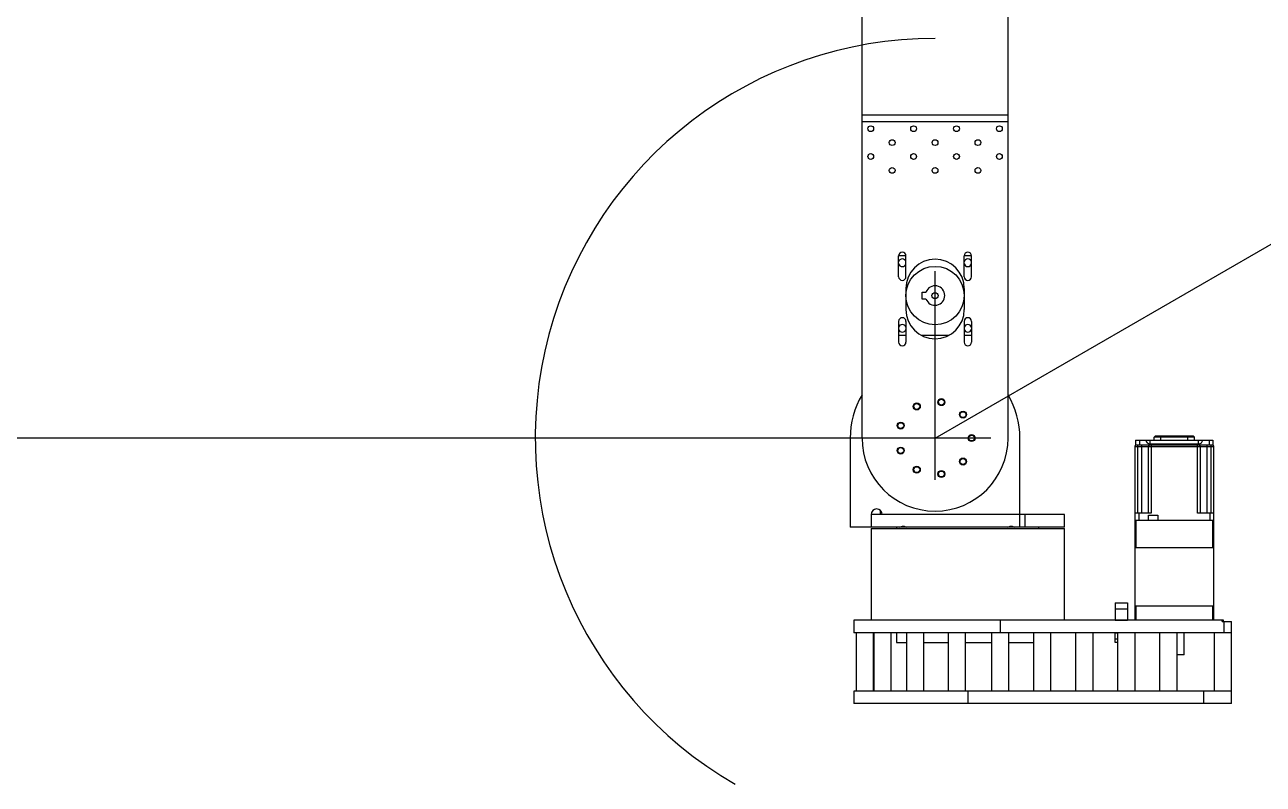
# Model space of a CAD drawing. Header units: millimetres. Extents: x 228 to 8791, y 273 to 5008.
# Drawn here: x 7076 to 7966, y 2599 to 3145 of the extents above; entities that cross this region are included whole.
import ezdxf

# ---------------------------------------------------------------- set-up
doc = ezdxf.new("R2010")
doc.units = ezdxf.units.MM

msp = doc.modelspace()

# ---------------------------------------------------------------- linework, layer by layer
at = {"color": 7, "linetype": 'Continuous', "lineweight": 25}
for p, q in [((7677.908, 2848.088), (7677.908, 3498.088)), ((7782.908, 2848.088), (7782.908, 3498.088)), ((7677.908, 3080.588), (7782.908, 3080.588)), ((7782.908, 3075.588), (7677.908, 3075.588)), ((7704.188, 2964.158), (7704.188, 2979.158)), ((7709.488, 2979.088), (7704.188, 2979.088)), ((7709.488, 2964.158), (7709.488, 2979.158)), ((7751.328, 2964.158), (7751.328, 2979.158)), ((7756.628, 2979.088), (7751.328, 2979.088)), ((7756.628, 2964.158), (7756.628, 2979.158)), ((7709.358, 2955.588), (7709.358, 2940.588)), ((7721.108, 2948.088), (7721.108, 2953.088)), ((7721.108, 2953.088), (7723.87, 2953.088)), ((7723.87, 2948.088), (7721.108, 2948.088)), ((7751.458, 2955.588), (7751.458, 2940.588)), ((7704.188, 2932.018), (7704.188, 2917.018)), ((7709.488, 2932.018), (7709.488, 2917.018)), ((7751.328, 2932.018), (7751.328, 2917.018)), ((7756.628, 2932.018), (7756.628, 2917.018)), ((7704.188, 2922.088), (7709.488, 2922.088)), ((7720.366, 2922.088), (7740.451, 2922.088)), ((7751.328, 2922.088), (7756.628, 2922.088)), ((7669.408, 2848.088), (7669.408, 2784.088)), ((7791.408, 2784.088), (7791.408, 2848.088)), ((7873.968, 2842.088), (7873.968, 2717.088)), ((7873.968, 2842.088), (7930.968, 2842.088)), ((7874.668, 2846.688), (7930.268, 2846.688)), ((7874.668, 2846.688), (7874.668, 2843.088)), ((7930.268, 2843.088), (7874.668, 2843.088)), ((7875.968, 2843.088), (7875.968, 2794.088)), ((7877.468, 2846.688), (7877.468, 2843.088)), ((7878.898, 2843.088), (7878.898, 2794.088)), ((7883.898, 2794.088), (7883.898, 2842.088)), ((7884.968, 2846.688), (7884.968, 2843.805)), ((7919.968, 2843.805), (7884.968, 2843.805)), ((7885.898, 2843.088), (7885.898, 2794.088)), ((7887.968, 2848.805), (7888.851, 2849.688)), ((7916.968, 2848.805), (7887.968, 2848.805)), ((7887.968, 2846.688), (7887.968, 2848.805)), ((7888.851, 2849.688), (7916.085, 2849.688)), ((7892.768, 2846.688), (7892.768, 2849.688)), ((7912.168, 2846.688), (7912.168, 2849.688)), ((7916.085, 2849.688), (7916.968, 2848.805)), ((7916.968, 2846.688), (7916.968, 2848.805)), ((7919.038, 2794.088), (7919.038, 2843.088)), ((7919.968, 2843.805), (7919.968, 2846.688)), ((7921.038, 2842.088), (7921.038, 2794.088)), ((7926.038, 2794.088), (7926.038, 2843.088)), ((7927.468, 2846.688), (7927.468, 2843.088)), ((7928.968, 2794.088), (7928.968, 2843.088)), ((7930.268, 2846.688), (7930.268, 2843.088)), ((7930.968, 2717.088), (7930.968, 2842.088)), ((7684.408, 2793.088), (7684.408, 2784.088)), ((7823.408, 2793.088), (7684.408, 2793.088)), ((7690.908, 2796.21), (7690.908, 2793.088)), ((7794.917, 2793.088), (7794.917, 2784.088)), ((7823.408, 2784.088), (7823.408, 2793.088)), ((7885.898, 2794.088), (7873.968, 2794.088)), ((7873.968, 2789.088), (7930.968, 2789.088)), ((7874.968, 2769.088), (7874.968, 2789.088)), ((7876.968, 2794.088), (7876.968, 2789.088)), ((7883.898, 2792.588), (7890.598, 2792.588)), ((7883.898, 2789.088), (7883.898, 2792.588)), ((7890.598, 2792.588), (7890.598, 2789.088)), ((7930.968, 2794.088), (7919.038, 2794.088)), ((7927.968, 2794.088), (7927.968, 2789.088)), ((7929.968, 2789.088), (7929.968, 2769.088)), ((7823.408, 2784.088), (7669.408, 2784.088)), ((7684.408, 2783.088), (7684.408, 2717.088)), ((7684.408, 2783.088), (7823.408, 2783.088)), ((7702.658, 2784.088), (7702.658, 2783.088)), ((7805.158, 2783.088), (7805.158, 2784.088)), ((7823.408, 2717.088), (7823.408, 2783.088)), ((7930.968, 2769.088), (7873.968, 2769.088)), ((7859.918, 2729.588), (7868.918, 2729.588)), ((7859.918, 2729.588), (7859.918, 2717.088)), ((7868.918, 2729.588), (7868.918, 2717.088)), ((7930.968, 2727.088), (7873.968, 2727.088)), ((7874.968, 2717.088), (7874.968, 2727.088)), ((7929.968, 2727.088), (7929.968, 2717.088)), ((7671.908, 2717.088), (7671.908, 2708.088)), ((7937.875, 2717.088), (7671.908, 2717.088)), ((7777.133, 2717.088), (7777.133, 2708.088)), ((7868.918, 2725.088), (7859.918, 2725.088)), ((7859.918, 2717.138), (7868.918, 2717.138)), ((7936.8, 2716.088), (7936.8, 2717.088)), ((7937.875, 2716.088), (7937.875, 2717.088)), ((7943.551, 2708.088), (7671.908, 2708.088)), ((7673.564, 2708.088), (7673.564, 2666.088)), ((7686.064, 2666.088), (7686.064, 2708.088)), ((7686.375, 2708.088), (7686.375, 2666.088)), ((7698.875, 2666.088), (7698.875, 2708.088)), ((7702.658, 2708.088), (7702.658, 2701.088)), ((7709.783, 2708.088), (7709.783, 2666.088)), ((7722.283, 2666.088), (7722.283, 2708.088)), ((7739.74, 2708.088), (7739.74, 2666.088)), ((7752.24, 2666.088), (7752.24, 2708.088)), ((7771.066, 2708.088), (7771.066, 2666.088)), ((7783.566, 2666.088), (7783.566, 2708.088)), ((7801.283, 2708.088), (7801.283, 2666.088)), ((7813.783, 2666.088), (7813.783, 2708.088)), ((7831.492, 2708.088), (7831.492, 2666.088)), ((7843.992, 2666.088), (7843.992, 2708.088)), ((7859.918, 2701.088), (7859.918, 2708.088)), ((7859.918, 2708.038), (7861.7, 2708.038)), ((7861.7, 2708.088), (7861.7, 2666.088)), ((7874.2, 2666.088), (7874.2, 2708.088)), ((7891.909, 2708.088), (7891.909, 2666.088)), ((7904.409, 2666.088), (7904.409, 2708.088)), ((7909.468, 2692.088), (7909.468, 2708.088)), ((7931.051, 2708.088), (7931.051, 2666.088)), ((7936.8, 2716.088), (7943.551, 2716.088)), ((7938.175, 2716.088), (7938.175, 2708.088)), ((7943.551, 2657.088), (7943.551, 2716.088)), ((7702.658, 2701.088), (7709.783, 2701.088)), ((7722.283, 2701.088), (7739.74, 2701.088)), ((7752.24, 2701.088), (7771.066, 2701.088)), ((7783.566, 2701.088), (7801.283, 2701.088)), ((7859.918, 2703.588), (7861.7, 2703.588)), ((7861.7, 2701.088), (7859.918, 2701.088)), ((7909.468, 2692.088), (7904.409, 2692.088)), ((7671.908, 2666.088), (7671.908, 2657.088)), ((7943.551, 2666.088), (7671.908, 2666.088)), ((7753.908, 2666.088), (7753.908, 2657.088)), ((7923.551, 2666.088), (7923.551, 2657.088)), ((7943.551, 2657.088), (7671.908, 2657.088))]:
    msp.add_line(p, q, dxfattribs=at)
for p, q in [((7730.408, 2848.088), (8791.289, 3460.588)), ((7730.408, 2818.088), (7730.408, 2968.088)), ((7730.408, 2848.088), (6505.408, 2848.088)), ((7770.408, 2848.088), (7690.408, 2848.088))]:
    msp.add_line(p, q)
for centre, radius in [((7684.158, 3070.588), 2.1), ((7714.992, 3070.588), 2.1), ((7745.825, 3070.588), 2.1), ((7776.658, 3070.588), 2.1), ((7699.575, 3060.588), 2.1), ((7730.408, 3060.588), 2.1), ((7761.242, 3060.588), 2.1), ((7684.158, 3050.588), 2.1), ((7714.992, 3050.588), 2.1), ((7745.825, 3050.588), 2.1), ((7776.658, 3050.588), 2.1), ((7699.575, 3040.588), 2.1), ((7730.408, 3040.588), 2.1), ((7761.242, 3040.588), 2.1), ((7730.408, 2950.588), 21), ((7730.408, 2950.588), 2.229), ((7717.283, 2870.821), 2.512), ((7717.283, 2870.821), 2.1), ((7734.967, 2873.939), 2.512), ((7734.967, 2873.939), 2.1), ((7705.741, 2857.066), 2.513), ((7705.741, 2857.066), 2.1), ((7750.517, 2864.961), 2.512), ((7750.517, 2864.961), 2.1), ((7756.658, 2848.088), 2.513), ((7756.658, 2848.088), 2.1), ((7705.741, 2839.11), 2.512), ((7705.741, 2839.11), 2.1), ((7750.517, 2831.215), 2.513), ((7750.517, 2831.215), 2.1), ((7717.283, 2825.355), 2.512), ((7717.283, 2825.355), 2.1), ((7734.967, 2822.237), 2.513), ((7734.967, 2822.237), 2.1)]:
    msp.add_circle(centre, radius, dxfattribs=at)
for radius, start, end in [(1225, 30, 180), (287.47, 90, 240)]:
    msp.add_arc((7730.408, 2848.088), radius, start, end)
for centre, radius, start, end in [((7706.838, 2979.158), 2.65, 0, 180), ((7706.838, 2974.158), 2.75, 15.498733, 164.501267), ((7730.408, 2955.588), 21.05, 0, 180), ((7753.978, 2979.158), 2.65, 0, 180), ((7753.978, 2974.158), 2.75, 15.498733, 164.501267), ((7706.838, 2974.158), 2.75, 195.498733, 344.501267), ((7753.978, 2974.158), 2.75, 195.498733, 344.501267), ((7706.838, 2964.158), 2.65, 180, 0), ((7730.408, 2950.588), 7, 200.924832, 159.075168), ((7753.978, 2964.158), 2.65, 180, 0), ((7730.408, 2940.588), 21.05, 180, 0), ((7706.838, 2932.018), 2.65, 0, 180), ((7753.978, 2932.018), 2.65, 0, 180), ((7706.838, 2927.018), 2.75, 15.498733, 164.501267), ((7706.838, 2927.018), 2.75, 195.498733, 344.501267), ((7753.978, 2927.018), 2.75, 15.498733, 164.501267), ((7753.978, 2927.018), 2.75, 195.498733, 344.501267), ((7706.838, 2917.018), 2.65, 180, 0), ((7753.978, 2917.018), 2.65, 180, 0), ((7730.408, 2848.088), 61, 149.390289, 180), ((7730.408, 2848.088), 61, 0, 30.609711), ((7730.408, 2848.088), 52.5, 180, 0), ((7874.968, 2842.088), 1, 90, 180), ((7885.403, 2847.238), 3.461, 189.151931, 262.780596), ((7884.898, 2842.088), 1, 90, 180), ((7919.533, 2847.238), 3.461, 277.219404, 350.848069), ((7920.038, 2842.088), 1, 0, 90), ((7929.968, 2842.088), 1, 0, 90), ((7688.408, 2793.088), 4, 0, 180)]:
    msp.add_arc(centre, radius, start, end, dxfattribs=at)
for points, knots in [([(7704.984, 2784.088), (7705.414, 2784.261), (7706.23, 2784.589), (7707.529, 2784.752), (7708.83, 2784.591), (7709.65, 2784.262), (7710.083, 2784.088)], [0, 0, 0, 0, 0.2628508, 0.4989191, 0.735878, 1, 1, 1, 1]), ([(7782.609, 2784.088), (7783.04, 2784.261), (7783.86, 2784.591), (7785.16, 2784.752), (7786.46, 2784.59), (7787.277, 2784.261), (7787.708, 2784.088)], [0, 0, 0, 0, 0.2637099, 0.5006806, 0.7367371, 1, 1, 1, 1])]:
    msp.add_open_spline(points, degree=3, knots=knots, dxfattribs=at)

doc.saveas('drawing.dxf')
